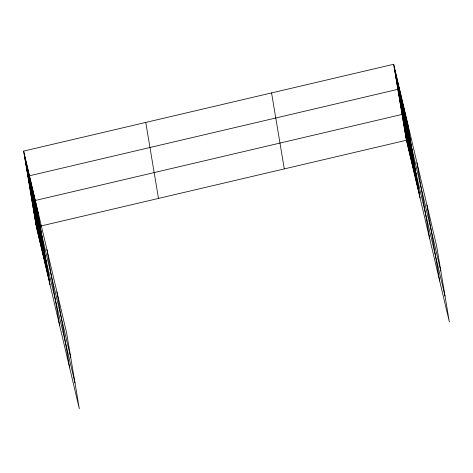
<?xml version="1.0" encoding="UTF-8"?>
<svg xmlns="http://www.w3.org/2000/svg" width="473" height="473" viewBox="0 0 473 473"><rect width="100%" height="100%" fill="white"/><g stroke="black" fill="none" stroke-linecap="round" stroke-linejoin="round"><path stroke-width="0.71" d="M23.65 151.088L66.592 332.75L79.322 408.737L36.38 227.075L23.65 151.088L393.678 64.263L436.62 245.925L449.35 321.912L406.408 140.25L393.678 64.263M36.38 227.075L406.408 140.25M394.139 67.048L407.773 124.718M394.606 69.838L408.24 127.509M395.073 72.623L408.707 130.294M395.54 75.408L409.175 133.079M396.007 78.193L409.642 135.863M396.475 80.984L410.109 138.648M396.942 83.768L410.576 141.439M397.409 86.553L411.043 144.224M440.818 270.999L397.876 89.338L27.854 176.163L70.796 357.825M398.343 92.129L411.977 149.793M398.81 94.913L412.444 152.584M399.277 97.698L412.911 155.369M399.744 100.483L413.378 158.153M400.211 103.274L413.845 160.938M400.678 106.058L414.313 163.729M401.145 108.843L414.78 166.514M401.612 111.628L415.247 169.299M445.022 296.074L402.08 114.419L32.052 201.238L74.994 382.899M402.558 117.286L416.193 174.957M403.037 120.16L416.672 177.83M403.522 123.027L417.156 180.698M404.001 125.901L417.635 183.571M404.486 128.768L418.114 186.439M404.965 131.642L418.599 189.312M405.444 134.509L419.078 192.18M405.929 137.383L419.557 195.053M24.117 153.873L37.751 211.543M24.584 156.658L38.218 214.328M25.051 159.448L38.685 217.113M25.518 162.233L39.153 219.904M25.985 165.018L39.62 222.688M26.453 167.803L40.081 225.473M26.92 170.593L40.548 228.258M27.387 173.378L41.015 231.049M28.321 178.948L41.949 236.618M28.788 181.733L42.416 239.403M29.255 184.523L42.883 242.194M29.716 187.308L43.35 244.979M30.183 190.093L43.818 247.763M30.65 192.878L44.285 250.548M31.117 195.668L44.752 253.339M31.585 198.453L45.219 256.124M32.536 204.111L46.165 261.782M33.015 206.979L46.65 264.649M33.494 209.852L47.129 267.523M33.979 212.72L47.607 270.39M34.458 215.593L48.092 273.264M34.937 218.461L48.571 276.131M35.422 221.334L49.05 279.005M35.901 224.202L49.535 281.873M426.948 205.01L439.677 280.997M416.979 162.848L429.715 238.841M407.306 121.933L420.042 197.921M271.567 92.915L284.297 168.902M145.761 122.436L158.49 198.424M56.92 291.829L69.655 367.823M46.957 249.673L59.687 325.661M37.284 208.759L50.014 284.746"/></g></svg>
